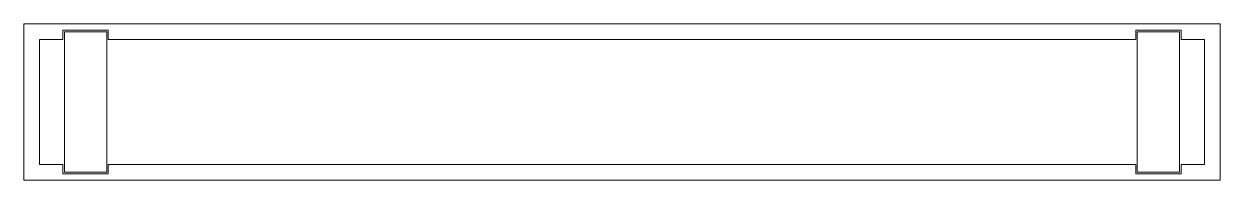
# Model space of a CAD drawing. Header units: metres. Extents: x -383 to 383, y -50 to 50.
import ezdxf

# ---------------------------------------------------------------- set-up
doc = ezdxf.new("R2010")
doc.units = ezdxf.units.M

msp = doc.modelspace()

# ---------------------------------------------------------------- linework, layer by layer
at = {"lineweight": 13}
for p, q in [((-383, 50), (383, 50)), ((-383, 50), (-383, -50)), ((-358, 46), (-329, 46)), ((-358, 46), (-358, 40)), ((-329, 46), (-329, 40)), ((329, 46), (358, 46)), ((329, 46), (329, 40)), ((358, 46), (358, 40)), ((383, 50), (383, -50)), ((-373, 40), (-358, 40)), ((-373, 40), (-373, -40)), ((-329, 40), (329, 40)), ((358, 40), (373, 40)), ((373, 40), (373, -40)), ((-373, -40), (-358, -40)), ((-358, -40), (-358, -46)), ((-329, -40), (-329, -46)), ((-329, -40), (329, -40)), ((329, -40), (329, -46)), ((358, -40), (358, -46)), ((358, -40), (373, -40)), ((-383, -50), (383, -50)), ((-358, -46), (-329, -46)), ((329, -46), (358, -46))]:
    msp.add_line(p, q, dxfattribs=at)
at = {"lineweight": 13, "flags": 128}
for points in [[(-330, 45), (-330, -45), (-357, -45), (-357, 45)], [(357, 45), (357, -45), (330, -45), (330, 45)]]:
    msp.add_lwpolyline(points, close=True, dxfattribs=at)

doc.saveas('drawing.dxf')
